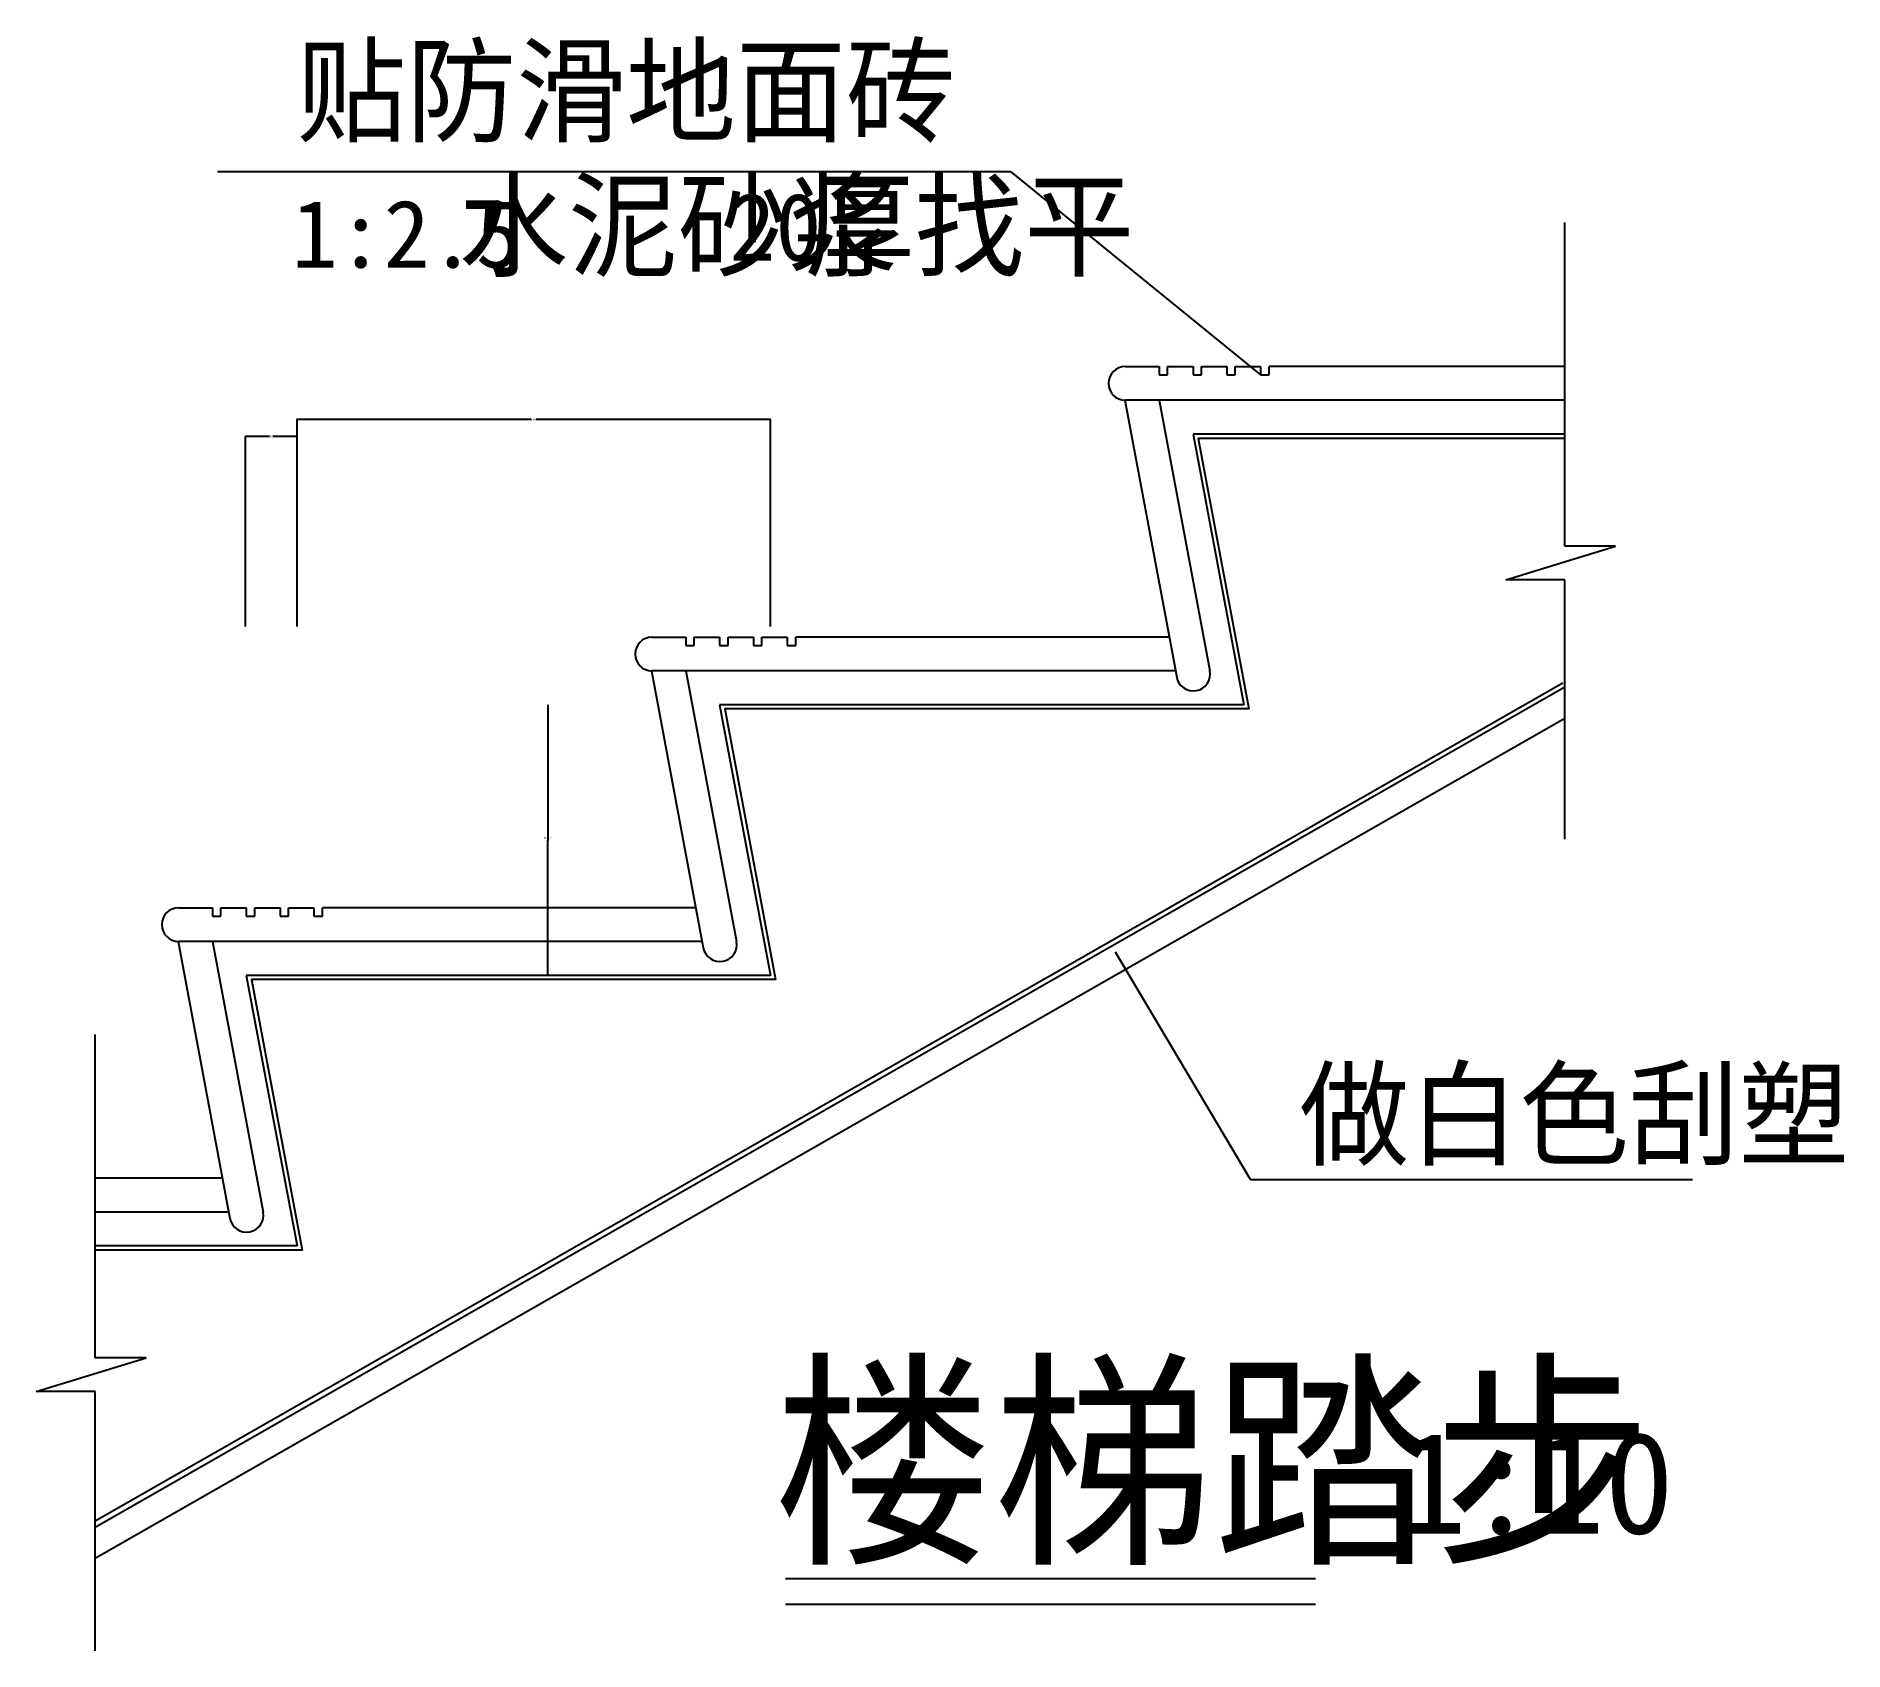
# Model space of a CAD drawing. Header units: metres. Extents: x -4693 to -3623, y 132 to 1086.
import ezdxf

# ---------------------------------------------------------------- set-up
doc = ezdxf.new("R2010")
doc.units = ezdxf.units.M
for name, color, linetype in [('PUB_DIM', 3, 'Continuous'), ('PUB_TEXT', 7, 'Continuous'), ('PUB_WALL', 255, 'Continuous'), ('S_STAIR', 2, 'Continuous'), ('S_SURFACE', 6, 'Continuous')]:
    doc.layers.add(name, color=color, linetype=linetype)
doc.dimstyles.get("Standard").update_dxf_attribs({"dimtxt": 2.5, "dimasz": 2.5, "dimexe": 1.25, "dimexo": 0.625, "dimtad": 1, "dimcen": 2.5, "dimazin": 3, "dimtfac": 1, "dimtmove": 0, "dimatfit": 3})

# ---------------------------------------------------------------- blocks, each defined once
blk = doc.blocks.new('*D1')
for p, q in [((-4389.84, 691.14), (-4389.84, 611.14)), ((-4390.09, 611.14), (-4390.34, 611.14)), ((-4389.84, 531.14), (-4389.84, 611.14)), ((-4389.84, 611.14), (-4389.84, 611.14)), ((-4389.59, 611.14), (-4389.34, 611.14))]:
    blk.add_line(p, q)
at = {"layer": 'Defpoints'}
for p in [(-4389.84, 691.14), (-4389.84, 611.14), (-4389.84, 531.14)]:
    blk.add_point(p, dxfattribs=at)
at = {"layer": 'PUB_DIM', "insert": (-4389.84, 612.265), "char_height": 1, "attachment_point": 5}
blk.add_mtext('按设计', dxfattribs=at)
blk = doc.blocks.new('*D2')
for p, q in [((-4399.77, 859.77), (-4538.52, 859.77)), ((-4538.27, 737.35), (-4538.27, 859.77)), ((-4258.02, 859.77), (-4396.77, 859.77)), ((-4258.27, 737.35), (-4258.27, 859.77))]:
    blk.add_line(p, q)
at = {"layer": 'Defpoints'}
for p in [(-4258.27, 859.77), (-4538.27, 737.35), (-4258.27, 737.35)]:
    blk.add_point(p, dxfattribs=at)
at = {"layer": 'PUB_DIM', "insert": (-4398.27, 859.77), "char_height": 1, "attachment_point": 5}
blk.add_mtext('按设计', dxfattribs=at)
blk = doc.blocks.new('*D3')
for p, q in [((-4554.49, 849.77), (-4568.96, 849.77)), ((-4568.71, 737.35), (-4568.71, 849.77)), ((-4538.02, 849.77), (-4552.49, 849.77)), ((-4538.27, 737.35), (-4538.27, 849.77))]:
    blk.add_line(p, q)
at = {"layer": 'Defpoints'}
for p in [(-4538.27, 849.77), (-4568.71, 737.35), (-4538.27, 737.35)]:
    blk.add_point(p, dxfattribs=at)
at = {"layer": 'PUB_DIM', "insert": (-4553.49, 849.77), "char_height": 1, "attachment_point": 5}
blk.add_mtext('20', dxfattribs=at)

msp = doc.modelspace()

# ---------------------------------------------------------------- hatches: boundary and pattern name
at = {"layer": 'S_SURFACE'}
h = msp.add_hatch(dxfattribs=at)
h.set_pattern_fill('AR-SAND', scale=10)
h.paths.add_polyline_path([(-4008.27, 851.14), (-3788.27, 851.14), (-3788.27, 871.14), (-4028.27, 871.14), (-3998.27, 711.14, -1), (-4017.93, 707.45), (-4018.62, 711.14), (-4308.27, 711.14), (-4278.27, 551.14, -1), (-4297.93, 547.45), (-4298.62, 551.14), (-4588.27, 551.14), (-4558.27, 391.14, -1), (-4577.93, 387.45), (-4578.62, 391.14), (-4657.57, 391.14), (-4657.57, 371.14), (-4538.27, 371.14), (-4568.27, 531.14), (-4258.27, 531.14), (-4288.27, 691.14), (-3978.27, 691.14)])
h.paths.add_polyline_path([(-3910.05, 613.66), (-3918.22, 627.42), (-4657.57, 204.94), (-4657.57, 186.51)])
h.paths.add_polyline_path([(-3788.27, 683.25), (-3788.27, 701.68), (-3918.22, 627.42), (-3910.05, 613.66)])
h = msp.add_hatch(dxfattribs=at)
h.set_pattern_fill('AN31C', scale=300)
h.set_pattern_definition([(45, (0, 0), (-673.52, 673.52), [])])
h.paths.add_polyline_path([(-3788.27, 701.68), (-3788.27, 765), (-3823.27, 765), (-3758.27, 785), (-3788.27, 785), (-3788.27, 848.64), (-4005.26, 848.64), (-3975.26, 688.64), (-4285.26, 688.64), (-4255.26, 528.64), (-4565.26, 528.64), (-4535.26, 368.64), (-4657.57, 368.64), (-4657.57, 305), (-4627.57, 305), (-4692.57, 285), (-4657.57, 285), (-4657.57, 204.94)])

# ---------------------------------------------------------------- linework, layer by layer
for points in [[(-4249.27, 174.49), (-3935.74, 174.49)], [(-4249.27, 159.35), (-3935.74, 159.35)]]:
    msp.add_lwpolyline(points)
at = {"layer": 'PUB_WALL'}
for points in [[(-3788.27, 848.64), (-4005.26, 848.64), (-3975.26, 688.64), (-4285.26, 688.64), (-4255.26, 528.64), (-4565.26, 528.64), (-4535.26, 368.64), (-4657.57, 368.64)], [(-3788.27, 848.64), (-4005.26, 848.64), (-3975.26, 688.64), (-4285.26, 688.64), (-4255.26, 528.64), (-4565.26, 528.64), (-4535.26, 368.64), (-4657.57, 368.64)], [(-3789.51, 703.85), (-4657.57, 208.36)]]:
    msp.add_lwpolyline(points, dxfattribs=at)
at = {"layer": 'S_STAIR'}
for p, q in [((-3788.27, 851.14), (-4008.27, 851.14)), ((-4008.27, 851.14), (-3978.27, 691.14)), ((-4657.57, 204.94), (-3788.27, 701.68)), ((-4288.27, 691.14), (-4258.27, 531.14)), ((-3978.27, 691.14), (-4288.27, 691.14)), ((-4258.27, 531.14), (-4568.27, 531.14)), ((-4568.27, 531.14), (-4538.27, 371.14)), ((-4538.27, 371.14), (-4657.57, 371.14))]:
    msp.add_line(p, q, dxfattribs=at)
at = {"layer": 'S_SURFACE'}
for p, q in [((-4116.02, 1006.23), (-4585.29, 1006.23)), ((-4116.02, 1006.23), (-3968.27, 886.14)), ((-3788.27, 785), (-3788.27, 976.2)), ((-4048.27, 891.14), (-4028.27, 891.14)), ((-4028.27, 891.14), (-4028.27, 886.14)), ((-4023.27, 891.14), (-4008.27, 891.14)), ((-4023.27, 886.14), (-4023.27, 891.14)), ((-4008.27, 891.14), (-4008.27, 886.14)), ((-4003.27, 886.14), (-4003.27, 891.14)), ((-4003.27, 891.14), (-3988.27, 891.14)), ((-3988.27, 891.14), (-3988.27, 886.14)), ((-3983.27, 891.14), (-3968.27, 891.14)), ((-3983.27, 886.14), (-3983.27, 891.14)), ((-3968.27, 891.14), (-3968.27, 886.14)), ((-3788.27, 891.14), (-3963.27, 891.14)), ((-3963.27, 886.14), (-3963.27, 891.14)), ((-4028.27, 886.14), (-4023.27, 886.14)), ((-4008.27, 886.14), (-4003.27, 886.14)), ((-3988.27, 886.14), (-3983.27, 886.14)), ((-3968.27, 886.14), (-3963.27, 886.14)), ((-4048.62, 871.15), (-4017.93, 707.45)), ((-3788.27, 871.14), (-4048.27, 871.14)), ((-4028.27, 871.14), (-3998.27, 711.14)), ((-3823.27, 765), (-3758.27, 785)), ((-3758.27, 785), (-3788.27, 785)), ((-3788.27, 765), (-3823.27, 765)), ((-3788.27, 611.74), (-3788.27, 765)), ((-4328.27, 731.14), (-4308.27, 731.14)), ((-4308.27, 731.14), (-4308.27, 726.14)), ((-4303.27, 731.14), (-4288.27, 731.14)), ((-4303.27, 726.14), (-4303.27, 731.14)), ((-4288.27, 731.14), (-4288.27, 726.14)), ((-4283.27, 731.14), (-4268.27, 731.14)), ((-4283.27, 726.14), (-4283.27, 731.14)), ((-4268.27, 731.14), (-4268.27, 726.14)), ((-4263.27, 731.14), (-4248.27, 731.14)), ((-4263.27, 726.14), (-4263.27, 731.14)), ((-4248.27, 731.14), (-4248.27, 726.14)), ((-4022.37, 731.14), (-4243.27, 731.14)), ((-4243.27, 726.14), (-4243.27, 731.14)), ((-4308.27, 726.14), (-4303.27, 726.14)), ((-4288.27, 726.14), (-4283.27, 726.14)), ((-4268.27, 726.14), (-4263.27, 726.14)), ((-4248.27, 726.14), (-4243.27, 726.14)), ((-4328.62, 711.15), (-4297.93, 547.45)), ((-4018.62, 711.14), (-4328.27, 711.14)), ((-4308.27, 711.14), (-4278.27, 551.14)), ((-4657.57, 186.51), (-3788.27, 683.25)), ((-4608.27, 571.14), (-4588.27, 571.14)), ((-4588.27, 571.14), (-4588.27, 566.14)), ((-4583.27, 566.14), (-4583.27, 571.14)), ((-4583.27, 571.14), (-4568.27, 571.14)), ((-4568.27, 571.14), (-4568.27, 566.14)), ((-4563.27, 571.14), (-4548.27, 571.14)), ((-4563.27, 566.14), (-4563.27, 571.14)), ((-4548.27, 571.14), (-4548.27, 566.14)), ((-4543.27, 566.14), (-4543.27, 571.14)), ((-4543.27, 571.14), (-4528.27, 571.14)), ((-4528.27, 571.14), (-4528.27, 566.14)), ((-4302.37, 571.14), (-4523.27, 571.14)), ((-4523.27, 566.14), (-4523.27, 571.14)), ((-4588.27, 566.14), (-4583.27, 566.14)), ((-4568.27, 566.14), (-4563.27, 566.14)), ((-4548.27, 566.14), (-4543.27, 566.14)), ((-4528.27, 566.14), (-4523.27, 566.14)), ((-4608.62, 551.15), (-4577.93, 387.45)), ((-4298.62, 551.14), (-4608.27, 551.14)), ((-4588.27, 551.14), (-4558.27, 391.14)), ((-3974.33, 410.45), (-4054.08, 544.85)), ((-4657.57, 305), (-4657.57, 496.2)), ((-4582.37, 411.14), (-4657.57, 411.14)), ((-3974.33, 410.45), (-3712.72, 410.45)), ((-4578.62, 391.14), (-4657.57, 391.14)), ((-4692.57, 285), (-4627.57, 305)), ((-4627.57, 305), (-4657.57, 305)), ((-4657.57, 285), (-4692.57, 285)), ((-4657.57, 131.74), (-4657.57, 285))]:
    msp.add_line(p, q, dxfattribs=at)
for centre, start, end in [((-4048.27, 881.14), 90, 270), ((-4328.27, 721.14), 90, 270), ((-4008.1, 709.3), 190.62, 10.62), ((-4608.27, 561.14), 90, 270), ((-4288.1, 549.3), 190.62, 10.62), ((-4568.1, 389.3), 190.62, 10.62)]:
    msp.add_arc(centre, 10, start, end, dxfattribs=at)

# ---------------------------------------------------------------- texts
at = {"layer": 'PUB_TEXT'}
for s, height, p in [('贴防滑地面砖', 50, (-4538.65, 1029.17)), ('水泥砂浆', 50, (-4442.9, 949.57)), ('厚找平', 50, (-4238.09, 949.57)), ('1:2.5', 40, (-4541.39, 949.57)), ('20', 40, (-4282.47, 953.69)), ('做白色刮塑', 50, (-3945.37, 424.01)), ('楼梯踏步', 100, (-4256.41, 193.41)), ('1:10', 60, (-3887.16, 201.07))]:
    msp.add_text(s, height=height, dxfattribs=at).set_placement(p)

# ---------------------------------------------------------------- dimensions: what is measured, and where the dimension line sits
at = {"layer": 'PUB_DIM'}
for base, p1, p2, text, picture, middle in [((-4258.27, 859.77), (-4258.27, 737.35), (-4538.27, 737.35), '按设计', '*D2', (-4398.27, 859.77)), ((-4538.27, 849.77), (-4538.27, 737.35), (-4568.71, 737.35), '20', '*D3', (-4553.49, 849.77)), ((-4389.84, 611.14), (-4389.84, 691.14), (-4389.84, 531.14), '按设计', '*D1', (-4389.84, 612.265))]:
    dim = msp.add_linear_dim(base=base, p1=p1, p2=p2, text=text, dimstyle='Standard', dxfattribs=at)
    dim.commit()
    dim.dimension.update_dxf_attribs({"geometry": picture, "text_midpoint": middle})

doc.saveas('drawing.dxf')
